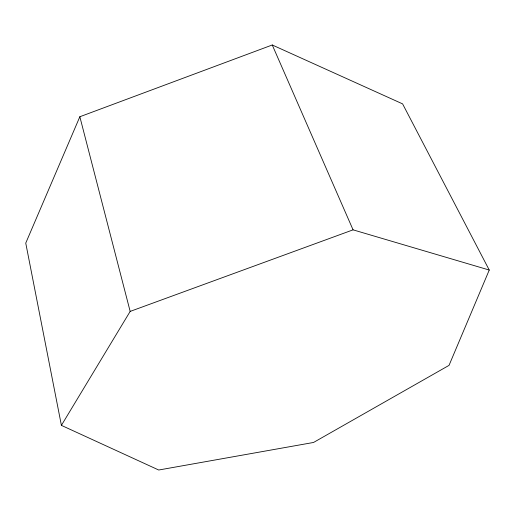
<?xml version="1.0" encoding="UTF-8"?>
<svg xmlns="http://www.w3.org/2000/svg" width="515" height="515" viewBox="0 0 515 515"><rect width="100%" height="100%" fill="white"/><g stroke="black" fill="none" stroke-linecap="round" stroke-linejoin="round"><path stroke-width="0.77" d="M489.25 270.047L449.035 365.373L313.526 442.469L158.717 470.015L61.401 425.371L25.75 243.099L79.844 116.738L272.255 44.985L402.601 103.882L489.25 270.047L353.065 229.845L130.166 311.408L61.401 425.371M272.255 44.985L353.065 229.845M79.844 116.738L130.166 311.408"/></g></svg>
